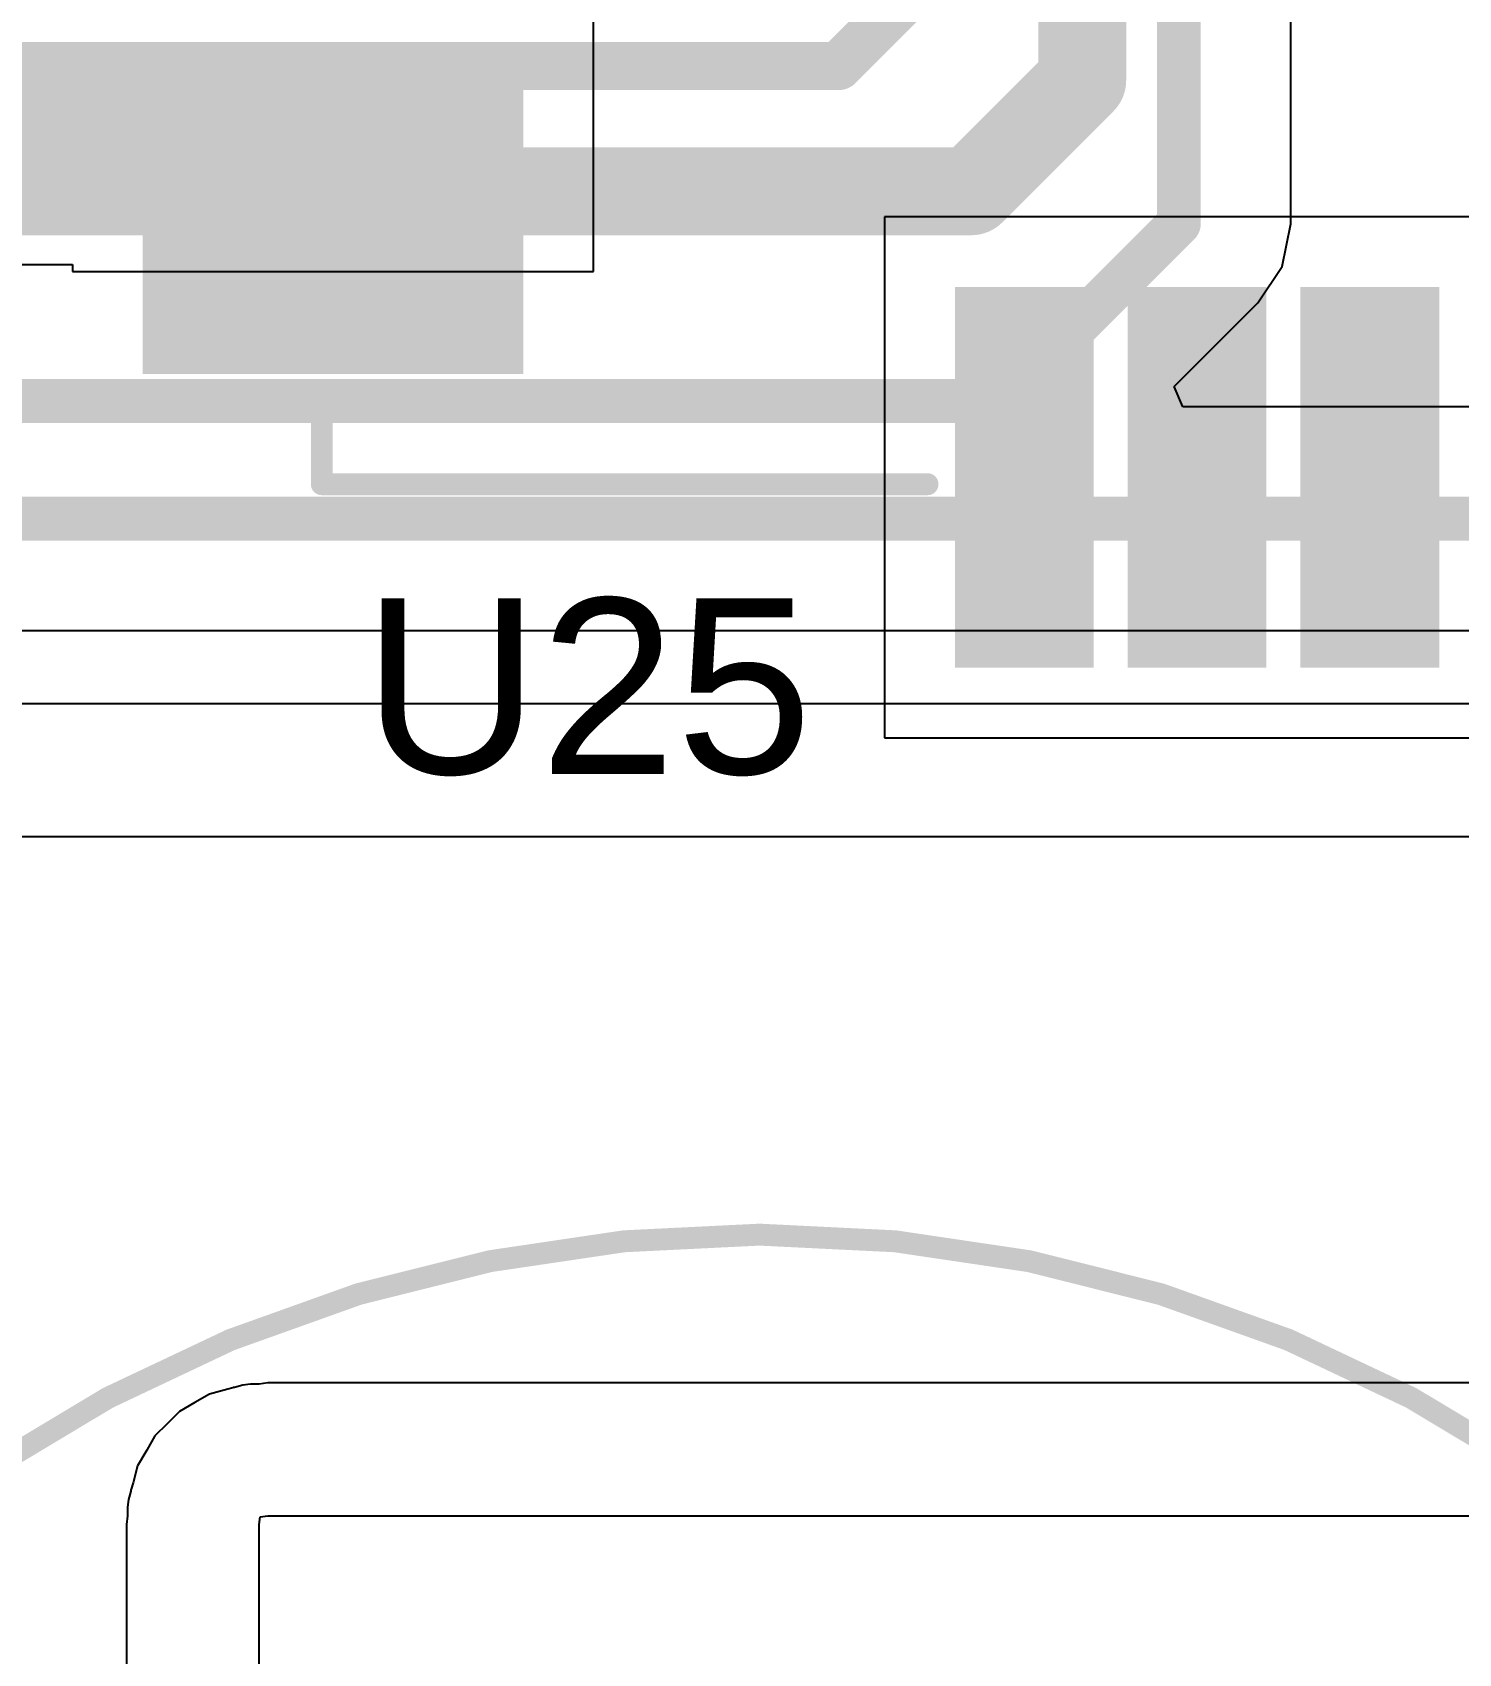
# Model space of a CAD drawing. Header units: inches. Extents: x -3 to 5437, y -3 to 5435.
# Drawn here: x 47.63 to 55.89, y 78.93 to 88.32 of the extents above; entities that cross this region are included whole.
import ezdxf

# ---------------------------------------------------------------- set-up
doc = ezdxf.new("R2010")
doc.units = ezdxf.units.IN
for name, color, linetype in [('Bottom Layer', 5, 'Continuous'), ('GND', 16, 'Continuous'), ('PWR', 76, 'Continuous'), ('Top Layer', 1, 'Continuous'), ('Top Overlay', 2, 'Continuous'), ('Top Paste', 8, 'Continuous'), ('Top Solder', 216, 'Continuous')]:
    doc.layers.add(name, color=color, linetype=linetype)
doc.styles.add('Arial', font='', dxfattribs={"height": 0.2})
doc.styles.get('Arial').set_extended_font_data('Arial')

# ---------------------------------------------------------------- blocks, each defined once
blk = doc.blocks.new('SCCU25B256SRB_36')
at = {"layer": 'Top Overlay'}
for points in [[(8, 0, 0.127, 0.127, 1), (-8, 0, 0.127, 0.127, 1)], [(7.9682, 0, 0.0635, 0.0635, 1), (8.0317, 0, 0.0635, 0.0635, 1)]]:
    blk.add_lwpolyline(points, format="xyseb", close=True, dxfattribs=at)
blk = doc.blocks.new('A7672E__FASE__68')
at = {"layer": 'Top Layer'}
for points in [[(13, -5.7), (13, -6.3), (11, -6.3), (11, -5.7)], [(13, -6.7), (13, -7.3), (11, -7.3), (11, -6.7)], [(13, -7.7), (13, -8.3), (11, -8.3), (11, -7.7)], [(10.3, -13), (9.7, -13), (9.7, -11), (10.3, -11)], [(11.3, -13), (10.7, -13), (10.7, -11), (11.3, -11)]]:
    blk.add_hatch(color=1, dxfattribs=at).paths.add_polyline_path(points)
at = {"layer": 'Top Paste'}
for points in [[(13, -5.7), (13, -6.3), (11, -6.3), (11, -5.7)], [(13, -6.7), (13, -7.3), (11, -7.3), (11, -6.7)], [(13, -7.7), (13, -8.3), (11, -8.3), (11, -7.7)], [(10.3, -13), (9.7, -13), (9.7, -11), (10.3, -11)], [(11.3, -13), (10.7, -13), (10.7, -11), (11.3, -11)]]:
    blk.add_hatch(color=8, dxfattribs=at).paths.add_polyline_path(points)
at = {"layer": 'Top Solder'}
for points in [[(13.1016, -5.5984), (13.1016, -6.4016), (10.8984, -6.4016), (10.8984, -5.5984)], [(13.1016, -6.5984), (13.1016, -7.4016), (10.8984, -7.4016), (10.8984, -6.5984)], [(13.1016, -7.5984), (13.1016, -8.4016), (10.8984, -8.4016), (10.8984, -7.5984)], [(10.4016, -13.1016), (9.5984, -13.1016), (9.5984, -10.8984), (10.4016, -10.8984)], [(11.4016, -13.1016), (10.5984, -13.1016), (10.5984, -10.8984), (11.4016, -10.8984)]]:
    blk.add_hatch(color=216, dxfattribs=at).paths.add_polyline_path(points)
at = {"layer": 'Top Overlay'}
for points in [[(12.0396, -12.065, 0.127, 0.127, 0), (12.0396, -8.5598, 0.127, 0.127, 0)], [(12.0396, -12.065, 0.127, 0.127, 0), (11.6078, -12.065, 0.127, 0.127, 0)]]:
    blk.add_lwpolyline(points, format="xyseb", dxfattribs=at)
for points in [[(12.0079, -8.5598, 0.0635, 0.0635, 1), (12.0714, -8.5598, 0.0635, 0.0635, 1)], [(11.5761, -12.065, 0.0635, 0.0635, 1), (11.6396, -12.065, 0.0635, 0.0635, 1)], [(12.0079, -12.065, 0.0635, 0.0635, 1), (12.0714, -12.065, 0.0635, 0.0635, 1)], [(12.0079, -12.065, 0.0635, 0.0635, 1), (12.0714, -12.065, 0.0635, 0.0635, 1)]]:
    blk.add_lwpolyline(points, format="xyseb", close=True, dxfattribs=at)

msp = doc.modelspace()

# ---------------------------------------------------------------- linework, layer by layer
at = {"layer": 'Bottom Layer'}
for p, q in [((54.9152, 87.2079), (54.9152, 100.0373)), ((54.8659, 86.9601), (54.9152, 87.2079)), ((54.7255, 86.7501), (54.8659, 86.9601)), ((54.2414, 86.266), (54.7255, 86.7501)), ((54.29, 86.1486), (54.2414, 86.266)), ((63.5418, 86.1486), (54.29, 86.1486)), ((39.0274, 84.8538), (63.8099, 84.8538))]:
    msp.add_line(p, q, dxfattribs=at)
for points in [[(54.2677, 87.2079, 0.254, 0.254, 0), (54.2677, 100.0373, 0.254, 0.254, 0)], [(53.7089, 88.0376, 0.508, 0.508, 0), (53.7089, 99.2463, 0.508, 0.508, 0)], [(52.2982, 88.1208, 0.2794, 0.2794, 0), (53.1374, 88.9601, 0.2794, 0.2794, 0)], [(53.0667, 87.3953, 0.508, 0.508, 0), (53.7089, 88.0376, 0.508, 0.508, 0)], [(41.8928, 88.1208, 0.2794, 0.2794, 0), (52.2982, 88.1208, 0.2794, 0.2794, 0)], [(36.8094, 87.3953, 0.508, 0.508, 0), (53.0667, 87.3953, 0.508, 0.508, 0)], [(53.242, 86.1822, 0.254, 0.254, 0), (54.2677, 87.2079, 0.254, 0.254, 0)], [(39.5842, 86.1822, 0.254, 0.254, 0), (53.242, 86.1822, 0.254, 0.254, 0)], [(35.9539, 85.5012, 0.254, 0.254, 0), (63.8099, 85.5012, 0.254, 0.254, 0)]]:
    msp.add_lwpolyline(points, format="xyseb", dxfattribs=at)
for points in [[(53.5819, 88.0376, 0.254, 0.254, 1), (53.8359, 88.0376, 0.254, 0.254, 1)], [(53.5819, 88.0376, 0.254, 0.254, 1), (53.8359, 88.0376, 0.254, 0.254, 1)], [(52.2283, 88.1208, 0.1397, 0.1397, 1), (52.368, 88.1208, 0.1397, 0.1397, 1)], [(52.2283, 88.1208, 0.1397, 0.1397, 1), (52.368, 88.1208, 0.1397, 0.1397, 1)], [(52.9397, 87.3953, 0.254, 0.254, 1), (53.1937, 87.3953, 0.254, 0.254, 1)], [(52.9397, 87.3953, 0.254, 0.254, 1), (53.1937, 87.3953, 0.254, 0.254, 1)], [(54.2042, 87.2079, 0.127, 0.127, 1), (54.3312, 87.2079, 0.127, 0.127, 1)], [(54.2042, 87.2079, 0.127, 0.127, 1), (54.3312, 87.2079, 0.127, 0.127, 1)], [(53.1785, 86.1822, 0.127, 0.127, 1), (53.3055, 86.1822, 0.127, 0.127, 1)], [(53.1785, 86.1822, 0.127, 0.127, 1), (53.3055, 86.1822, 0.127, 0.127, 1)]]:
    msp.add_lwpolyline(points, format="xyseb", close=True, dxfattribs=at)
at = {"layer": 'GND'}
for p, q in [((48.9962, 80.4992), (48.9463, 80.4926)), ((57.379, 80.4992), (48.9962, 80.4992)), ((48.6575, 80.4348), (48.5737, 80.3864)), ((48.6576, 80.4348), (48.6575, 80.4348)), ((48.6575, 80.4348), (48.6575, 80.4348)), ((48.7646, 80.4635), (48.6576, 80.4348)), ((48.7922, 80.4709), (48.7646, 80.4635)), ((48.7973, 80.473), (48.7922, 80.4709)), ((48.8027, 80.4737), (48.7973, 80.473)), ((48.8513, 80.4867), (48.8027, 80.4737)), ((48.8514, 80.4867), (48.8513, 80.4867)), ((48.8513, 80.4867), (48.8513, 80.4867)), ((48.8959, 80.4926), (48.8514, 80.4867)), ((48.9463, 80.4926), (48.8959, 80.4926)), ((48.4838, 80.3345), (48.4128, 80.2636)), ((48.5737, 80.3864), (48.4838, 80.3345)), ((48.4838, 80.3345), (48.4838, 80.3345)), ((48.4838, 80.3345), (48.4838, 80.3345)), ((48.4128, 80.2636), (48.3419, 80.1926)), ((48.3419, 80.1926), (48.2944, 80.1104)), ((48.3419, 80.1926), (48.3419, 80.1926)), ((48.3419, 80.1926), (48.3419, 80.1926)), ((48.2944, 80.1104), (48.2416, 80.0189)), ((48.2416, 80.0188), (48.2156, 79.9217)), ((48.2416, 80.0189), (48.2416, 80.0189)), ((48.2416, 80.0189), (48.2416, 80.0188)), ((48.2027, 79.8737), (48.1897, 79.8251)), ((48.2034, 79.8791), (48.2027, 79.8737)), ((48.2055, 79.8842), (48.2034, 79.8791)), ((48.2156, 79.9217), (48.2055, 79.8842)), ((48.1897, 79.825), (48.1838, 79.7805)), ((48.1838, 79.7805), (48.1838, 79.7301)), ((48.1897, 79.8251), (48.1897, 79.8251)), ((48.1897, 79.8251), (48.1897, 79.825)), ((48.1838, 79.7301), (48.1772, 79.6802)), ((48.1772, 79.6802), (48.1772, 71.487)), ((48.9458, 79.6802), (48.9517, 79.7247)), ((48.9458, 71.487), (48.9458, 79.6802)), ((48.9517, 79.7247), (48.9962, 79.7306)), ((48.9962, 79.7306), (57.379, 79.7306))]:
    msp.add_line(p, q, dxfattribs=at)
at = {"layer": 'PWR'}
for p, q in [((62.7169, 84.4296), (21.9964, 84.4296)), ((21.9964, 83.661), (62.7169, 83.661))]:
    msp.add_line(p, q, dxfattribs=at)
at = {"layer": 'Top Layer'}
for p, q in [((50.881, 86.9321), (50.881, 88.5481)), ((56.915, 87.2481), (52.565, 87.2481)), ((52.565, 87.2481), (52.565, 84.2321)), ((46.0782, 86.9715), (47.865, 86.9715)), ((47.865, 86.9715), (47.865, 86.9321)), ((47.865, 86.9321), (50.881, 86.9321)), ((52.565, 84.2321), (57.181, 84.2321))]:
    msp.add_line(p, q, dxfattribs=at)
msp.add_lwpolyline([(46.0782, 87.7401, 0.508, 0.508, 0), (49.373, 87.7401, 0.508, 0.508, 0)], format="xyseb", dxfattribs=at)
msp.add_lwpolyline([(49.246, 87.7401, 0.254, 0.254, 1), (49.5, 87.7401, 0.254, 0.254, 1)], format="xyseb", close=True, dxfattribs=at)

# ---------------------------------------------------------------- block references
for name, p, rotation in [('A7672E__FASE__68', (61.373, 97.7401), 270), ('SCCU25B256SRB_36', (51.8414, 73.3576), 90)]:
    msp.add_blockref(name, p, dxfattribs=dict(rotation=rotation))

# ---------------------------------------------------------------- texts
at = {"layer": 'Top Overlay', "style": 'Arial'}
msp.add_text('U25', height=1.016, dxfattribs=at).set_placement((49.544, 84.0242))

doc.saveas('drawing.dxf')
